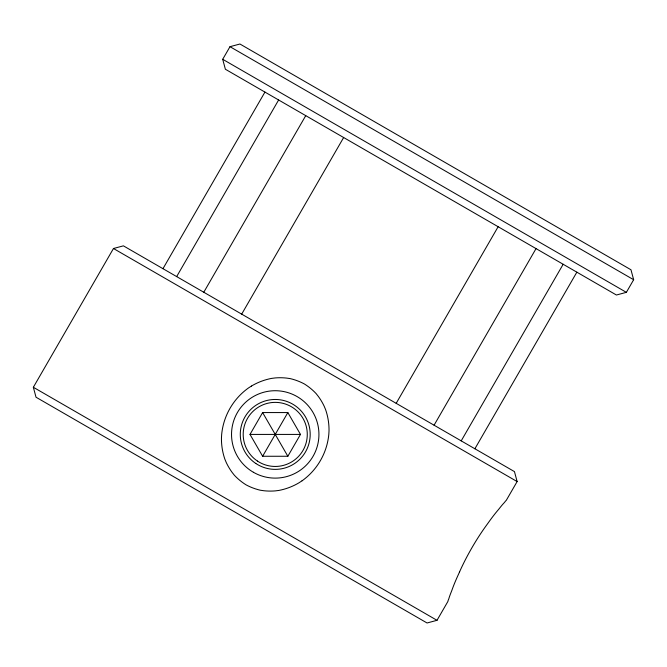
<?xml version="1.0" encoding="UTF-8"?>
<svg xmlns="http://www.w3.org/2000/svg" width="667" height="667" viewBox="0 0 667 667"><rect width="100%" height="100%" fill="white"/><g stroke="black" fill="none" stroke-linecap="round" stroke-linejoin="round"><path stroke-width="1" d="M459.613 571.794L458.312 574.687A62.481 10.18 -60 0 0 451.892 590.303L451.067 592.413A60.297 5.911 -60 0 0 449.158 597.64L448.741 599.024A58.413 1.909 -60 0 0 447.932 601.401L437.01 620.318L427.055 622.986L36.018 397.215L33.35 387.269L113.465 248.508L123.412 245.848L514.457 471.611L517.125 481.566L506.195 500.483A58.413 1.909 -60 0 0 504.544 502.368L503.56 503.427A60.297 5.911 -60 0 0 499.983 507.687L498.574 509.455A62.481 10.18 -60 0 0 488.252 522.82L486.393 525.396A63.24 14.357 -60 0 0 459.596 571.802M222.703 59.296L229.99 46.682L239.945 44.014L630.982 269.785L633.65 279.731L626.363 292.346L616.416 295.014L225.379 69.243L222.703 59.296L626.363 292.346M162.973 268.684L264.941 92.088M176.663 276.588L278.623 99.983M203.785 292.246L305.744 115.649M241.687 314.132L343.647 137.527M250.008 434.417L262.623 412.565L287.852 412.565L300.467 434.417L287.852 456.261L262.623 456.261L250.008 434.417L300.467 434.417M262.623 456.261L287.852 412.565M396.181 403.327L498.141 226.722M434.075 425.204L536.043 248.608M461.205 440.87L563.165 264.265M474.887 448.774L576.855 272.169M302.018 480.807L299.074 482.75A62.481 61.647 -60 0 1 278.906 490.428L275.238 490.895A60.297 60.005 -60 0 1 264.032 490.762L260.28 490.22A58.413 58.379 -60 0 1 246.106 484.876A58.413 58.379 -60 0 1 234.384 475.271L232.049 472.294A60.297 60.005 -60 0 1 226.321 462.656L224.887 459.246A62.481 61.647 -60 0 1 221.452 437.944L221.669 434.417A63.24 61.589 -60 0 1 248.432 387.994L251.401 386.076M229.99 46.682L633.65 279.731M113.465 248.508L517.125 481.566M33.35 387.269L437.01 620.318M262.623 412.565L287.852 456.261M251.401 386.076A62.481 61.647 -60 0 1 271.569 378.397L275.238 377.931A60.297 60.005 -60 0 1 286.443 378.072L290.187 378.606A58.413 58.379 -60 0 1 304.369 383.959A58.413 58.379 -60 0 1 316.091 393.563L318.426 396.54A60.297 60.005 -60 0 1 324.154 406.17L325.588 409.588A62.481 61.647 -60 0 1 329.023 430.89L328.806 434.417A63.24 61.589 -60 0 1 302.043 480.832M253.385 472.261A43.697 43.697 0 0 0 318.934 434.417A43.697 43.697 0 0 0 253.385 396.573A43.697 43.697 0 0 0 253.385 472.261M255.82 463.482A34.951 34.951 0 0 0 310.113 436.702A34.951 34.951 0 0 0 259.78 403.068A34.951 34.951 0 0 0 255.82 463.482M257.437 461.055A32.041 32.041 0 0 0 307.212 436.51A32.041 32.041 0 0 0 261.064 405.678A32.041 32.041 0 0 0 257.437 461.055"/></g></svg>
